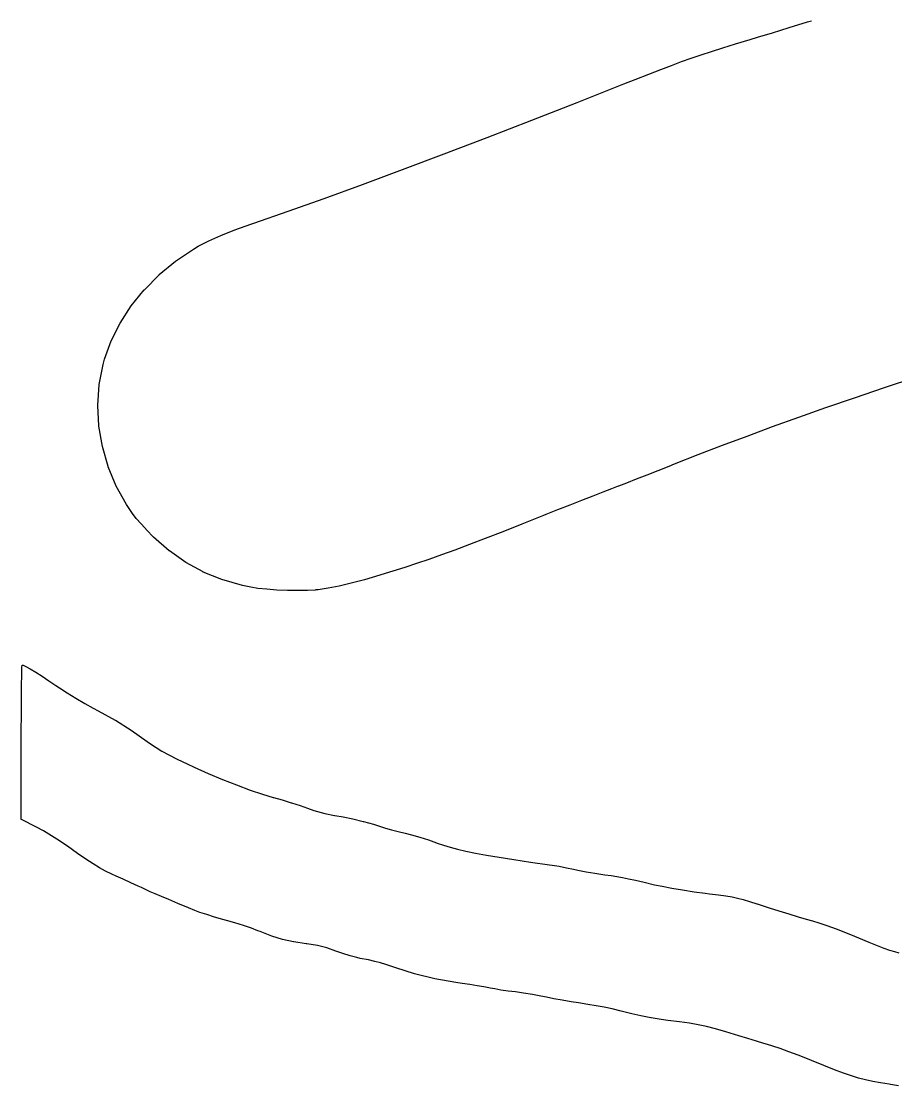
# Model space of a CAD drawing. Extents: x 42 to 258, y -102 to -28.
# Drawn here: x 59.92 to 68.5, y -100.76 to -90.32 of the extents above; entities that cross this region are included whole.
import ezdxf

# ---------------------------------------------------------------- set-up
doc = ezdxf.new("R2010")
doc.units = 0
doc.header["$MEASUREMENT"] = 0
doc.layers.add('BLACK', color=7, linetype='CONTINUOUS')

msp = doc.modelspace()

# ---------------------------------------------------------------- linework, layer by layer
at = {"layer": 'Black'}
for p, q in [((67.4503, -90.384), (67.631, -90.3281)), ((67.631, -90.3281), (67.6687, -90.3164)), ((67.631, -90.3281), (67.631, -90.3281)), ((67.0672, -90.5013), (67.1401, -90.4792)), ((67.1401, -90.4792), (67.2856, -90.4347)), ((67.1401, -90.4792), (67.1401, -90.4792)), ((67.2856, -90.4347), (67.4503, -90.384)), ((67.2856, -90.4347), (67.2856, -90.4347)), ((67.4503, -90.384), (67.4503, -90.384)), ((66.6876, -90.6185), (66.7988, -90.5835)), ((66.7988, -90.5835), (66.9239, -90.5449)), ((66.7988, -90.5835), (66.7988, -90.5835)), ((66.7988, -90.5835), (66.7988, -90.5835)), ((66.9239, -90.5449), (67.0672, -90.5013)), ((66.9239, -90.5449), (66.9239, -90.5449)), ((66.9239, -90.5449), (66.9239, -90.5449)), ((67.0672, -90.5013), (67.0672, -90.5013)), ((66.3945, -90.7179), (66.4896, -90.6843)), ((66.4896, -90.6843), (66.4897, -90.6843)), ((66.4897, -90.6843), (66.5859, -90.6517)), ((66.4897, -90.6843), (66.4897, -90.6843)), ((66.5859, -90.6517), (66.586, -90.6516)), ((66.5859, -90.6517), (66.5859, -90.6517)), ((66.586, -90.6516), (66.6875, -90.6185)), ((66.6875, -90.6185), (66.6875, -90.6185)), ((66.6875, -90.6185), (66.6876, -90.6185)), ((66.0725, -90.8402), (66.1901, -90.7944)), ((66.1901, -90.7944), (66.1902, -90.7944)), ((66.1902, -90.7944), (66.296, -90.7542)), ((66.1902, -90.7944), (66.1902, -90.7944)), ((66.296, -90.7542), (66.2961, -90.7542)), ((66.2961, -90.7542), (66.3944, -90.718)), ((66.2961, -90.7542), (66.2961, -90.7542)), ((66.3944, -90.718), (66.3945, -90.718)), ((66.3945, -90.718), (66.3945, -90.7179)), ((65.8286, -90.937), (65.9387, -90.8931)), ((65.9387, -90.8931), (66.0725, -90.8403)), ((65.9387, -90.8931), (65.9387, -90.8931)), ((65.9387, -90.8931), (65.9387, -90.8931)), ((66.0725, -90.8403), (66.0725, -90.8402)), ((66.0725, -90.8402), (66.0725, -90.8402)), ((65.3722, -91.1181), (65.8286, -90.937)), ((65.8286, -90.937), (65.8286, -90.937)), ((64.9253, -91.2933), (65.3722, -91.1181)), ((65.3722, -91.1181), (65.3722, -91.1181)), ((64.4895, -91.462), (64.9253, -91.2933)), ((64.9253, -91.2933), (64.9253, -91.2933)), ((64.0665, -91.6234), (64.4895, -91.462)), ((64.4895, -91.462), (64.4895, -91.462)), ((63.658, -91.7771), (64.0665, -91.6234)), ((64.0665, -91.6234), (64.0665, -91.6234)), ((63.2656, -91.9223), (63.658, -91.7771)), ((62.891, -92.0585), (63.2656, -91.9223)), ((62.5358, -92.185), (62.891, -92.0585)), ((62.2017, -92.3012), (62.5358, -92.185)), ((62.5358, -92.185), (62.5358, -92.185)), ((62.0128, -92.3682), (62.1712, -92.3117)), ((62.1712, -92.3116), (62.2017, -92.3012)), ((62.1712, -92.3117), (62.1712, -92.3116)), ((62.1712, -92.3116), (62.1712, -92.3116)), ((62.2017, -92.3012), (62.2017, -92.3012)), ((61.7579, -92.4749), (61.8759, -92.4222)), ((61.8759, -92.4222), (61.876, -92.4222)), ((61.876, -92.4222), (61.8761, -92.4221)), ((61.8761, -92.4221), (62.0126, -92.3682)), ((62.0126, -92.3682), (62.0127, -92.3682)), ((62.0127, -92.3682), (62.0128, -92.3682)), ((61.4332, -92.6727), (61.6072, -92.5554)), ((61.6072, -92.5554), (61.6074, -92.5554)), ((61.6074, -92.5554), (61.6075, -92.5552)), ((61.6075, -92.5552), (61.6547, -92.528)), ((61.6547, -92.528), (61.6548, -92.5279)), ((61.6548, -92.5279), (61.6549, -92.5278)), ((61.6549, -92.5278), (61.7576, -92.475)), ((61.7576, -92.475), (61.7577, -92.475)), ((61.7577, -92.475), (61.7579, -92.4749)), ((61.2723, -92.8065), (61.4328, -92.673)), ((61.4328, -92.673), (61.433, -92.6729)), ((61.433, -92.6729), (61.4332, -92.6727)), ((61.1267, -92.9542), (61.2719, -92.8068)), ((61.2719, -92.8068), (61.2721, -92.8067)), ((61.2721, -92.8067), (61.2723, -92.8065)), ((60.9984, -93.1133), (61.1263, -92.9545)), ((61.1263, -92.9545), (61.1265, -92.9544)), ((61.1265, -92.9544), (61.1267, -92.9542)), ((60.8893, -93.2814), (60.9981, -93.1137)), ((60.9981, -93.1137), (60.9983, -93.1135)), ((60.9983, -93.1135), (60.9984, -93.1133)), ((60.8012, -93.4561), (60.889, -93.2818)), ((60.889, -93.2818), (60.8891, -93.2816)), ((60.8891, -93.2816), (60.8893, -93.2814)), ((60.7361, -93.635), (60.801, -93.4566)), ((60.801, -93.4566), (60.8011, -93.4563)), ((60.8011, -93.4563), (60.8012, -93.4561)), ((60.6847, -93.8851), (60.7219, -93.687)), ((60.7219, -93.687), (60.722, -93.6868)), ((60.722, -93.6866), (60.736, -93.6353)), ((60.722, -93.6868), (60.722, -93.6866)), ((60.736, -93.6353), (60.7361, -93.6352)), ((60.7361, -93.6352), (60.7361, -93.635)), ((68.6883, -93.8144), (68.3806, -93.9169)), ((60.6715, -94.0873), (60.6846, -93.8857)), ((60.6846, -93.8854), (60.6847, -93.8851)), ((60.6846, -93.8857), (60.6846, -93.8854)), ((68.3806, -93.9169), (68.0877, -94.0161)), ((68.3806, -93.9169), (68.3806, -93.9169)), ((68.0877, -94.0161), (67.808, -94.1128)), ((68.0877, -94.0161), (68.0877, -94.0161)), ((60.6715, -94.0876), (60.6715, -94.0873)), ((60.6715, -94.0879), (60.6715, -94.0876)), ((60.682, -94.2904), (60.6715, -94.0879)), ((67.808, -94.1128), (67.5402, -94.2072)), ((67.808, -94.1128), (67.808, -94.1128)), ((67.5402, -94.2072), (67.2825, -94.3)), ((67.5402, -94.2072), (67.5402, -94.2072)), ((60.682, -94.2907), (60.682, -94.2904)), ((60.682, -94.291), (60.682, -94.2907)), ((60.7156, -94.4919), (60.682, -94.291)), ((67.2825, -94.3), (67.0334, -94.3918)), ((67.0334, -94.3918), (66.7915, -94.483)), ((60.7157, -94.4922), (60.7156, -94.4919)), ((60.7158, -94.4925), (60.7157, -94.4922)), ((60.772, -94.6891), (60.7158, -94.4925)), ((66.7915, -94.483), (66.5551, -94.5741)), ((66.5551, -94.5741), (66.3227, -94.6657)), ((66.5551, -94.5741), (66.5551, -94.5741)), ((60.7721, -94.6894), (60.772, -94.6891)), ((60.7722, -94.6897), (60.7721, -94.6894)), ((60.8505, -94.8795), (60.7722, -94.6897)), ((66.1638, -94.7286), (66.0549, -94.7714)), ((66.2693, -94.687), (66.1638, -94.7286)), ((66.1638, -94.7286), (66.1638, -94.7286)), ((66.1638, -94.7286), (66.1638, -94.7286)), ((66.3227, -94.6657), (66.2693, -94.687)), ((66.2693, -94.687), (66.2693, -94.687)), ((66.2693, -94.687), (66.2693, -94.687)), ((66.3227, -94.6657), (66.3227, -94.6657)), ((65.8538, -94.8495), (65.7751, -94.8796)), ((65.9493, -94.8125), (65.8538, -94.8495)), ((65.8538, -94.8495), (65.8538, -94.8495)), ((65.8538, -94.8495), (65.8538, -94.8495)), ((66.0549, -94.7714), (65.9493, -94.8125)), ((65.9493, -94.8125), (65.9493, -94.8125)), ((65.9493, -94.8125), (65.9493, -94.8125)), ((66.0549, -94.7714), (66.0549, -94.7714)), ((66.0549, -94.7714), (66.0549, -94.7714)), ((60.8507, -94.8798), (60.8505, -94.8795)), ((60.8508, -94.88), (60.8507, -94.8798)), ((60.9507, -95.0605), (60.8508, -94.88)), ((65.6233, -94.9382), (65.5239, -94.9771)), ((65.7078, -94.9054), (65.6233, -94.9382)), ((65.6233, -94.9382), (65.6233, -94.9382)), ((65.7732, -94.8803), (65.7078, -94.9054)), ((65.7078, -94.9054), (65.7078, -94.9054)), ((65.7751, -94.8796), (65.7732, -94.8803)), ((65.7732, -94.8803), (65.7732, -94.8803)), ((65.7751, -94.8796), (65.7751, -94.8796)), ((65.7751, -94.8796), (65.7751, -94.8796)), ((60.9508, -95.0606), (60.9507, -95.0605)), ((60.9509, -95.0608), (60.9508, -95.0606)), ((61.0101, -95.1485), (60.9509, -95.0608)), ((65.2979, -95.0663), (65.1797, -95.1132)), ((65.414, -95.0203), (65.2979, -95.0663)), ((65.2979, -95.0663), (65.2979, -95.0663)), ((65.5239, -94.9771), (65.414, -95.0203)), ((65.414, -95.0203), (65.414, -95.0203)), ((65.5239, -94.9771), (65.5239, -94.9771)), ((61.0102, -95.1487), (61.0101, -95.1485)), ((61.0103, -95.1488), (61.0102, -95.1487)), ((61.0474, -95.1961), (61.0103, -95.1488)), ((65.0397, -95.1691), (64.8301, -95.2526)), ((65.064, -95.1594), (65.0397, -95.1691)), ((65.0397, -95.1691), (65.0397, -95.1691)), ((65.0397, -95.1691), (65.0397, -95.1691)), ((65.1797, -95.1132), (65.064, -95.1594)), ((65.064, -95.1594), (65.064, -95.1594)), ((65.1797, -95.1132), (65.1797, -95.1132)), ((61.0475, -95.1962), (61.0474, -95.1961)), ((61.0476, -95.1963), (61.0475, -95.1962)), ((61.0973, -95.2539), (61.0476, -95.1963)), ((61.0974, -95.2539), (61.0973, -95.2539)), ((61.0974, -95.254), (61.0974, -95.2539)), ((61.1537, -95.3149), (61.0974, -95.254)), ((64.8301, -95.2526), (64.641, -95.3273)), ((64.8301, -95.2526), (64.8301, -95.2526)), ((64.8301, -95.2526), (64.8301, -95.2526)), ((61.1537, -95.315), (61.1537, -95.3149)), ((61.1538, -95.3151), (61.1537, -95.315)), ((61.2103, -95.3725), (61.1538, -95.3151)), ((61.2104, -95.3725), (61.2103, -95.3725)), ((61.2104, -95.3726), (61.2104, -95.3725)), ((61.2175, -95.3795), (61.2104, -95.3726)), ((61.2176, -95.3796), (61.2175, -95.3795)), ((61.2177, -95.3797), (61.2176, -95.3796)), ((61.3718, -95.5149), (61.2177, -95.3797)), ((64.641, -95.3273), (64.4699, -95.3939)), ((64.641, -95.3273), (64.641, -95.3273)), ((64.641, -95.3273), (64.641, -95.3273)), ((64.3143, -95.4535), (64.1717, -95.507)), ((64.4699, -95.3939), (64.3143, -95.4535)), ((64.3143, -95.4535), (64.3143, -95.4535)), ((64.3143, -95.4535), (64.3143, -95.4535)), ((64.4699, -95.3939), (64.4699, -95.3939)), ((64.4699, -95.3939), (64.4699, -95.3939)), ((61.3721, -95.5151), (61.3718, -95.5149)), ((61.3722, -95.5153), (61.3721, -95.5151)), ((61.5329, -95.6286), (61.3722, -95.5153)), ((63.915, -95.5993), (63.7961, -95.6399)), ((63.9151, -95.5993), (63.915, -95.5993)), ((63.915, -95.5993), (63.915, -95.5993)), ((64.0394, -95.5553), (63.9151, -95.5993)), ((64.1716, -95.507), (64.0394, -95.5553)), ((64.0394, -95.5553), (64.0394, -95.5553)), ((64.0394, -95.5553), (64.0394, -95.5553)), ((64.1717, -95.507), (64.1716, -95.507)), ((64.1716, -95.507), (64.1716, -95.507)), ((61.5331, -95.6287), (61.5329, -95.6286)), ((61.5333, -95.6289), (61.5331, -95.6287)), ((61.7037, -95.7218), (61.5333, -95.6289)), ((63.6798, -95.6782), (63.564, -95.7149)), ((63.6799, -95.6781), (63.6798, -95.6781)), ((63.6798, -95.6781), (63.6798, -95.6782)), ((63.796, -95.6399), (63.6799, -95.6781)), ((63.7961, -95.6399), (63.796, -95.6399)), ((63.796, -95.6399), (63.796, -95.6399)), ((61.704, -95.7219), (61.7037, -95.7218)), ((61.7042, -95.7221), (61.704, -95.7219)), ((61.8876, -95.7965), (61.7042, -95.7221)), ((61.8879, -95.7965), (61.8876, -95.7965)), ((61.8881, -95.7966), (61.8879, -95.7965)), ((62.0877, -95.8541), (61.8881, -95.7966)), ((63.2853, -95.7978), (63.1538, -95.8329)), ((63.2854, -95.7978), (63.2853, -95.7978)), ((63.4359, -95.754), (63.2854, -95.7978)), ((63.2854, -95.7978), (63.2854, -95.7978)), ((63.4458, -95.751), (63.4359, -95.754)), ((63.4359, -95.754), (63.4359, -95.754)), ((63.4359, -95.754), (63.4359, -95.754)), ((63.5639, -95.7149), (63.4458, -95.751)), ((63.4458, -95.751), (63.4458, -95.751)), ((63.4458, -95.751), (63.4458, -95.751)), ((63.564, -95.7149), (63.5639, -95.7149)), ((63.5639, -95.7149), (63.5639, -95.7149)), ((62.0879, -95.8541), (62.0877, -95.8541)), ((62.0881, -95.8541), (62.0879, -95.8541)), ((62.1702, -95.8721), (62.0881, -95.8541)), ((62.1703, -95.8721), (62.1702, -95.8721)), ((62.1705, -95.8722), (62.1703, -95.8721)), ((62.2397, -95.883), (62.1705, -95.8722)), ((62.2399, -95.883), (62.2397, -95.883)), ((62.24, -95.883), (62.2399, -95.883)), ((62.3278, -95.8919), (62.24, -95.883)), ((62.3279, -95.8919), (62.3278, -95.8919)), ((62.3278, -95.8919), (62.3278, -95.8919)), ((62.4274, -95.8986), (62.3279, -95.8919)), ((62.4275, -95.8986), (62.4274, -95.8985)), ((62.4274, -95.8985), (62.4274, -95.8986)), ((62.5318, -95.9028), (62.4275, -95.8986)), ((62.5319, -95.9028), (62.5318, -95.9028)), ((62.5318, -95.9028), (62.5318, -95.9028)), ((62.6342, -95.9044), (62.5319, -95.9028)), ((62.6343, -95.9044), (62.6342, -95.9044)), ((62.7278, -95.9031), (62.6343, -95.9044)), ((62.6343, -95.9044), (62.6343, -95.9044)), ((62.7279, -95.903), (62.7278, -95.9031)), ((62.728, -95.9031), (62.7279, -95.903)), ((62.8058, -95.8986), (62.728, -95.9031)), ((62.806, -95.8985), (62.8058, -95.8986)), ((62.8061, -95.8985), (62.806, -95.8985)), ((62.8297, -95.896), (62.8061, -95.8985)), ((62.8298, -95.896), (62.8297, -95.896)), ((62.8299, -95.896), (62.8298, -95.896)), ((62.93, -95.881), (62.8299, -95.896)), ((62.9301, -95.881), (62.93, -95.881)), ((62.9303, -95.881), (62.9301, -95.881)), ((63.0366, -95.8603), (62.9303, -95.881)), ((63.0367, -95.8603), (63.0366, -95.8603)), ((63.0368, -95.8603), (63.0367, -95.8603)), ((63.1536, -95.8329), (63.0368, -95.8603)), ((63.1537, -95.8329), (63.1536, -95.8329)), ((63.1538, -95.8329), (63.1537, -95.8329)), ((59.9269, -96.6524), (59.9285, -96.64)), ((59.9285, -96.64), (59.9286, -96.6395)), ((59.9286, -96.6395), (59.9287, -96.639)), ((59.9287, -96.639), (59.9289, -96.6387)), ((59.9289, -96.6387), (59.929, -96.6384)), ((59.929, -96.6384), (59.9293, -96.638)), ((59.9293, -96.638), (59.9295, -96.6375)), ((59.9295, -96.6375), (59.9298, -96.6373)), ((59.9298, -96.6373), (59.93, -96.637)), ((59.93, -96.637), (59.9305, -96.6367)), ((59.9305, -96.6367), (59.9309, -96.6364)), ((59.9309, -96.6364), (59.9312, -96.6362)), ((59.9312, -96.6362), (59.9315, -96.636)), ((59.9315, -96.636), (59.932, -96.6359)), ((59.932, -96.6359), (59.9325, -96.6357)), ((59.9325, -96.6357), (59.9328, -96.6357)), ((59.9328, -96.6357), (59.9332, -96.6357)), ((59.9332, -96.6357), (59.9337, -96.6357)), ((59.9337, -96.6357), (59.9342, -96.6357)), ((59.9342, -96.6357), (59.9384, -96.6364)), ((59.9384, -96.6364), (59.939, -96.6366)), ((59.939, -96.6366), (59.9396, -96.6367)), ((59.9396, -96.6367), (59.9656, -96.6478)), ((59.923, -96.8202), (59.9241, -96.7449)), ((59.9241, -96.7449), (59.9255, -96.6884)), ((59.9241, -96.7449), (59.9241, -96.7449)), ((59.9241, -96.7449), (59.9241, -96.7449)), ((59.9255, -96.6883), (59.9269, -96.6528)), ((59.9255, -96.6884), (59.9255, -96.6883)), ((59.9255, -96.6883), (59.9255, -96.6883)), ((59.9269, -96.6526), (59.9269, -96.6524)), ((59.9269, -96.6528), (59.9269, -96.6526)), ((59.9656, -96.6478), (59.9658, -96.6479)), ((59.9658, -96.6479), (59.966, -96.648)), ((59.966, -96.648), (60.0078, -96.6709)), ((60.0078, -96.6709), (60.0079, -96.6709)), ((60.0079, -96.6709), (60.008, -96.671)), ((60.008, -96.671), (60.0619, -96.7033)), ((60.0619, -96.7033), (60.0619, -96.7034)), ((60.0619, -96.7034), (60.062, -96.7034)), ((60.062, -96.7034), (60.1243, -96.743)), ((60.1243, -96.743), (60.1243, -96.743)), ((60.1243, -96.743), (60.1244, -96.743)), ((60.1244, -96.743), (60.1913, -96.7876)), ((59.9219, -96.9121), (59.923, -96.8202)), ((59.923, -96.8202), (59.923, -96.8202)), ((59.923, -96.8202), (59.923, -96.8202)), ((60.1913, -96.7876), (60.1913, -96.7876)), ((60.1913, -96.7876), (60.1914, -96.7876)), ((60.1914, -96.7876), (60.2593, -96.8348)), ((60.2593, -96.8348), (60.2593, -96.8348)), ((60.2593, -96.8348), (60.2941, -96.8588)), ((59.9211, -97.0183), (59.9219, -96.9121)), ((59.9219, -96.9121), (59.9219, -96.9121)), ((59.9219, -96.9121), (59.9219, -96.9121)), ((60.2941, -96.8588), (60.3701, -96.9079)), ((60.3701, -96.9079), (60.4562, -96.9604)), ((59.9205, -97.1366), (59.9211, -97.0183)), ((59.9211, -97.0183), (59.9211, -97.0183)), ((59.9211, -97.0183), (59.9211, -97.0183)), ((60.4562, -96.9604), (60.5444, -97.0114)), ((60.5444, -97.0114), (60.6264, -97.056)), ((60.6264, -97.056), (60.6752, -97.0818)), ((59.9201, -97.2649), (59.9205, -97.1367)), ((59.9205, -97.1367), (59.9205, -97.1366)), ((59.9205, -97.1367), (59.9205, -97.1367)), ((60.6752, -97.0818), (60.6752, -97.0818)), ((60.6752, -97.0818), (60.6753, -97.0818)), ((60.6753, -97.0818), (60.8421, -97.1758)), ((59.92, -97.3931), (59.9201, -97.2649)), ((59.9201, -97.2649), (59.9201, -97.2649)), ((59.9201, -97.2649), (59.9201, -97.2649)), ((60.8421, -97.1758), (60.8422, -97.1759)), ((60.8422, -97.1759), (60.8423, -97.1759)), ((60.8423, -97.1759), (60.9978, -97.274)), ((60.9978, -97.274), (60.9979, -97.2741)), ((60.9979, -97.2741), (60.998, -97.2741)), ((60.998, -97.2741), (61.153, -97.383)), ((59.9201, -98.1456), (59.92, -97.3931)), ((59.92, -97.3931), (59.92, -97.3931)), ((59.92, -97.3931), (59.92, -97.3931)), ((61.153, -97.383), (61.153, -97.383)), ((61.153, -97.383), (61.153, -97.383)), ((61.153, -97.383), (61.1863, -97.4069)), ((61.1863, -97.4069), (61.2411, -97.4437)), ((61.2411, -97.4437), (61.2995, -97.479)), ((61.2995, -97.479), (61.3666, -97.5156)), ((61.3666, -97.5156), (61.4472, -97.5565)), ((61.4472, -97.5565), (61.5464, -97.6043)), ((61.5464, -97.6043), (61.6158, -97.6366)), ((61.6158, -97.6366), (61.7522, -97.697)), ((61.7522, -97.697), (61.8926, -97.7557)), ((61.8926, -97.7557), (62.0317, -97.8105)), ((62.0317, -97.8105), (62.1644, -97.8596)), ((62.1644, -97.8596), (62.2851, -97.9007)), ((62.2851, -97.9007), (62.3888, -97.9319)), ((62.3888, -97.9319), (62.3946, -97.9334)), ((62.3946, -97.9334), (62.3946, -97.9335)), ((62.3946, -97.9335), (62.3947, -97.9335)), ((62.3947, -97.9335), (62.478, -97.9574)), ((62.478, -97.9574), (62.478, -97.9575)), ((62.478, -97.9575), (62.478, -97.9575)), ((62.478, -97.9575), (62.5681, -97.9851)), ((62.5681, -97.9851), (62.5682, -97.9851)), ((62.5682, -97.9851), (62.5682, -97.9851)), ((62.5682, -97.9851), (62.6546, -98.0131)), ((62.6546, -98.0131), (62.6546, -98.0131)), ((62.6546, -98.0131), (62.6547, -98.0131)), ((62.6547, -98.0131), (62.7269, -98.0381)), ((62.7269, -98.0381), (62.7269, -98.0381)), ((62.7269, -98.0381), (62.7897, -98.0596)), ((62.7897, -98.0596), (62.8979, -98.0901)), ((62.8979, -98.0901), (62.9928, -98.108)), ((59.9201, -98.1457), (59.9201, -98.1456)), ((59.9201, -98.1459), (59.9201, -98.1457)), ((59.9202, -98.1466), (59.9201, -98.1459)), ((59.9204, -98.1473), (59.9202, -98.1466)), ((59.9204, -98.1474), (59.9204, -98.1473)), ((59.9205, -98.1476), (59.9204, -98.1474)), ((59.9209, -98.1482), (59.9205, -98.1476)), ((59.9212, -98.1488), (59.9209, -98.1482)), ((59.9213, -98.1489), (59.9212, -98.1488)), ((59.9214, -98.149), (59.9213, -98.1489)), ((59.922, -98.1495), (59.9214, -98.149)), ((59.9226, -98.1499), (59.922, -98.1495)), ((59.9227, -98.15), (59.9226, -98.1499)), ((59.9228, -98.1501), (59.9227, -98.15)), ((60.0695, -98.2243), (59.9228, -98.1501)), ((62.9928, -98.108), (62.9952, -98.1084)), ((62.9952, -98.1084), (62.9953, -98.1084)), ((62.9953, -98.1084), (62.9954, -98.1084)), ((62.9954, -98.1084), (63.0762, -98.1218)), ((63.0762, -98.1218), (63.0763, -98.1218)), ((63.0763, -98.1218), (63.0764, -98.1218)), ((63.0764, -98.1218), (63.1721, -98.142)), ((63.1721, -98.142), (63.1722, -98.1421)), ((63.1722, -98.1421), (63.1723, -98.1421)), ((63.1723, -98.1421), (63.2742, -98.1671)), ((63.2742, -98.1671), (63.2743, -98.1671)), ((63.2743, -98.1671), (63.2743, -98.1671)), ((63.2743, -98.1671), (63.374, -98.1948)), ((63.374, -98.1948), (63.3741, -98.1948)), ((63.3741, -98.1948), (63.3741, -98.1948)), ((63.3741, -98.1948), (63.4629, -98.2231)), ((60.1368, -98.2609), (60.0695, -98.2243)), ((60.215, -98.3073), (60.1368, -98.2609)), ((60.2948, -98.3578), (60.215, -98.3073)), ((63.4629, -98.2231), (63.4629, -98.2231)), ((63.4629, -98.2231), (63.4932, -98.2327)), ((63.4932, -98.2327), (63.5499, -98.2487)), ((63.5499, -98.2487), (63.6161, -98.2658)), ((63.6161, -98.2658), (63.683, -98.2816)), ((63.683, -98.2816), (63.683, -98.2816)), ((63.683, -98.2816), (63.683, -98.2816)), ((63.683, -98.2816), (63.746, -98.2975)), ((63.746, -98.2975), (63.746, -98.2975)), ((63.746, -98.2975), (63.7461, -98.2975)), ((63.7461, -98.2975), (63.829, -98.3216)), ((60.3669, -98.4068), (60.2948, -98.3578)), ((60.3736, -98.4115), (60.3669, -98.4068)), ((60.4715, -98.481), (60.3736, -98.4115)), ((60.3736, -98.4115), (60.3736, -98.4115)), ((60.3736, -98.4115), (60.3736, -98.4115)), ((63.829, -98.3216), (63.8291, -98.3216)), ((63.8291, -98.3216), (63.8291, -98.3216)), ((63.8291, -98.3216), (63.9146, -98.3492)), ((63.9146, -98.3492), (63.9147, -98.3492)), ((63.9147, -98.3492), (63.9148, -98.3492)), ((63.9148, -98.3492), (63.992, -98.3768)), ((63.992, -98.3768), (63.992, -98.3768)), ((63.992, -98.3768), (63.992, -98.3769)), ((63.992, -98.3769), (63.9983, -98.3792)), ((63.9983, -98.3792), (64.0591, -98.4008)), ((64.0591, -98.4008), (64.1248, -98.4211)), ((60.4716, -98.481), (60.4715, -98.481)), ((60.4716, -98.4811), (60.4716, -98.481)), ((60.5537, -98.5375), (60.4716, -98.4811)), ((64.1248, -98.4211), (64.1978, -98.4406)), ((64.1978, -98.4406), (64.2803, -98.4598)), ((64.2803, -98.4598), (64.3745, -98.479)), ((64.3745, -98.479), (64.4828, -98.4988)), ((64.4828, -98.4988), (64.6073, -98.5196)), ((64.6073, -98.5196), (64.7503, -98.5417)), ((60.5538, -98.5376), (60.5537, -98.5375)), ((60.5537, -98.5375), (60.5537, -98.5375)), ((60.6241, -98.5835), (60.5538, -98.5376)), ((60.6242, -98.5836), (60.6241, -98.5835)), ((60.6243, -98.5836), (60.6242, -98.5836)), ((60.6871, -98.6216), (60.6243, -98.5836)), ((60.6872, -98.6217), (60.6871, -98.6216)), ((60.6873, -98.6217), (60.6872, -98.6217)), ((60.7468, -98.6543), (60.6873, -98.6217)), ((64.7503, -98.5417), (64.7503, -98.5417)), ((64.7503, -98.5417), (64.9141, -98.5656)), ((64.9141, -98.5656), (65.1009, -98.5918)), ((65.1009, -98.5918), (65.1009, -98.5918)), ((65.1009, -98.5918), (65.1009, -98.5918)), ((65.1009, -98.5918), (65.1268, -98.5957)), ((65.1268, -98.5957), (65.1268, -98.5957)), ((65.1268, -98.5957), (65.1269, -98.5957)), ((65.1269, -98.5957), (65.1931, -98.6071)), ((65.1931, -98.6071), (65.1932, -98.6072)), ((65.1932, -98.6072), (65.1932, -98.6072)), ((65.1932, -98.6072), (65.2668, -98.6214)), ((65.2668, -98.6214), (65.2669, -98.6214)), ((65.2669, -98.6214), (65.2669, -98.6214)), ((65.2669, -98.6214), (65.3362, -98.6361)), ((60.7469, -98.6543), (60.7468, -98.6543)), ((60.747, -98.6544), (60.7469, -98.6543)), ((60.8072, -98.6842), (60.747, -98.6544)), ((60.8073, -98.6842), (60.8072, -98.6842)), ((60.8074, -98.6842), (60.8073, -98.6842)), ((60.8494, -98.7035), (60.8074, -98.6842)), ((60.9188, -98.7347), (60.8494, -98.7035)), ((60.8494, -98.7035), (60.8494, -98.7035)), ((60.8494, -98.7035), (60.8494, -98.7035)), ((65.3362, -98.6361), (65.3362, -98.6361)), ((65.3362, -98.6361), (65.3362, -98.6361)), ((65.3362, -98.6361), (65.3785, -98.6452)), ((65.3785, -98.6452), (65.4589, -98.6607)), ((65.4589, -98.6607), (65.5442, -98.6754)), ((65.5442, -98.6754), (65.6216, -98.687)), ((65.6216, -98.687), (65.644, -98.6901)), ((65.644, -98.6901), (65.644, -98.6901)), ((65.644, -98.6901), (65.644, -98.6901)), ((65.644, -98.6901), (65.7045, -98.6988)), ((65.7045, -98.6988), (65.7046, -98.6988)), ((65.7046, -98.6988), (65.7046, -98.6988)), ((65.7046, -98.6988), (65.7597, -98.7076)), ((65.7597, -98.7076), (65.7598, -98.7077)), ((65.7598, -98.7077), (65.7598, -98.7077)), ((65.7598, -98.7077), (65.8145, -98.7175)), ((65.8145, -98.7175), (65.8146, -98.7176)), ((65.8146, -98.7176), (65.8146, -98.7176)), ((65.8146, -98.7176), (65.874, -98.7295)), ((65.874, -98.7295), (65.874, -98.7295)), ((65.874, -98.7295), (65.8741, -98.7295)), ((65.8741, -98.7295), (65.9431, -98.7446)), ((60.9946, -98.7692), (60.9188, -98.7347)), ((61.0652, -98.8018), (60.9946, -98.7692)), ((60.9946, -98.7692), (60.9946, -98.7692)), ((61.0976, -98.817), (61.0652, -98.8018)), ((61.0652, -98.8018), (61.0652, -98.8018)), ((61.1393, -98.8364), (61.0976, -98.817)), ((61.0976, -98.817), (61.0976, -98.817)), ((61.0976, -98.817), (61.0976, -98.817)), ((65.9431, -98.7446), (65.9431, -98.7446)), ((65.9431, -98.7446), (65.9431, -98.7446)), ((65.9431, -98.7446), (66.0267, -98.7637)), ((66.0267, -98.7637), (66.0267, -98.7637)), ((66.0267, -98.7637), (66.0268, -98.7637)), ((66.0268, -98.7637), (66.1299, -98.7879)), ((66.1299, -98.7879), (66.2032, -98.8036)), ((66.2032, -98.8036), (66.2985, -98.8214)), ((66.2985, -98.8214), (66.4056, -98.8394)), ((61.1394, -98.8364), (61.1393, -98.8364)), ((61.1393, -98.8364), (61.1393, -98.8364)), ((61.1839, -98.8565), (61.1394, -98.8364)), ((61.2344, -98.8787), (61.1839, -98.8565)), ((61.1839, -98.8565), (61.1839, -98.8565)), ((61.1839, -98.8565), (61.1839, -98.8565)), ((61.2345, -98.8787), (61.2344, -98.8787)), ((61.2942, -98.9043), (61.2345, -98.8787)), ((61.2345, -98.8787), (61.2345, -98.8787)), ((61.3663, -98.9347), (61.2942, -98.9043)), ((61.2942, -98.9043), (61.2942, -98.9043)), ((61.2942, -98.9043), (61.2942, -98.9043)), ((61.454, -98.9712), (61.3663, -98.9347)), ((61.3663, -98.9347), (61.3663, -98.9347)), ((61.3663, -98.9347), (61.3663, -98.9347)), ((66.4056, -98.8394), (66.5178, -98.8564)), ((66.5178, -98.8564), (66.628, -98.8712)), ((66.628, -98.8712), (66.6691, -98.8764)), ((66.6691, -98.8764), (66.6691, -98.8764)), ((66.6691, -98.8764), (66.6691, -98.8764)), ((66.6691, -98.8764), (66.7577, -98.8878)), ((66.7577, -98.8878), (66.7577, -98.8878)), ((66.7577, -98.8878), (66.7578, -98.8878)), ((66.7578, -98.8878), (66.8293, -98.8979)), ((66.8293, -98.8979), (66.8293, -98.8979)), ((66.8293, -98.8979), (66.8294, -98.8979)), ((66.8294, -98.8979), (66.8896, -98.908)), ((66.8896, -98.908), (66.8897, -98.908)), ((66.8897, -98.908), (66.8898, -98.908)), ((66.8898, -98.908), (66.9446, -98.9195)), ((66.9446, -98.9195), (66.9447, -98.9195)), ((66.9447, -98.9195), (66.9448, -98.9195)), ((66.9448, -98.9195), (66.9999, -98.9335)), ((66.9999, -98.9335), (67, -98.9335)), ((67, -98.9335), (67.0001, -98.9335)), ((67.0001, -98.9335), (67.0614, -98.9514)), ((61.454, -98.9713), (61.454, -98.9712)), ((61.454, -98.9712), (61.454, -98.9712)), ((61.5604, -99.0153), (61.454, -98.9713)), ((61.6214, -99.0405), (61.5604, -99.0153)), ((61.5604, -99.0153), (61.5604, -99.0153)), ((61.5604, -99.0153), (61.5604, -99.0153)), ((61.6215, -99.0405), (61.6214, -99.0405)), ((61.6711, -99.0591), (61.6215, -99.0405)), ((61.6215, -99.0405), (61.6215, -99.0405)), ((67.0614, -98.9514), (67.0614, -98.9514)), ((67.0614, -98.9514), (67.0615, -98.9514)), ((67.0615, -98.9514), (67.1347, -98.9745)), ((67.1347, -98.9745), (67.1347, -98.9745)), ((67.1347, -98.9745), (67.1348, -98.9745)), ((67.1348, -98.9745), (67.2258, -99.004)), ((67.2258, -99.004), (67.2258, -99.004)), ((67.2258, -99.004), (67.2549, -99.0134)), ((67.2549, -99.0134), (67.2549, -99.0134)), ((67.2549, -99.0134), (67.3499, -99.0438)), ((67.3499, -99.0438), (67.3499, -99.0438)), ((67.3499, -99.0438), (67.4459, -99.0739)), ((61.6711, -99.0592), (61.6711, -99.0591)), ((61.6712, -99.0592), (61.6711, -99.0592)), ((61.7381, -99.0818), (61.6712, -99.0592)), ((61.7382, -99.0818), (61.7381, -99.0818)), ((61.8153, -99.106), (61.7382, -99.0818)), ((61.7382, -99.0818), (61.7382, -99.0818)), ((61.8154, -99.106), (61.8153, -99.106)), ((61.8153, -99.106), (61.8153, -99.106)), ((61.8953, -99.1295), (61.8154, -99.106)), ((61.8953, -99.1296), (61.8953, -99.1295)), ((61.8954, -99.1296), (61.8953, -99.1296)), ((61.9331, -99.1401), (61.8954, -99.1296)), ((62.014, -99.1633), (61.9331, -99.1401)), ((61.9331, -99.1401), (61.9331, -99.1401)), ((67.4459, -99.0739), (67.446, -99.0739)), ((67.446, -99.0739), (67.5369, -99.1018)), ((67.5369, -99.1018), (67.5369, -99.1018)), ((67.5369, -99.1018), (67.6163, -99.1256)), ((67.6163, -99.1256), (67.6163, -99.1256)), ((67.6163, -99.1256), (67.678, -99.1434)), ((67.678, -99.1434), (67.6781, -99.1434)), ((67.6781, -99.1434), (67.6781, -99.1434)), ((67.6781, -99.1434), (67.7397, -99.1621)), ((62.0977, -99.1893), (62.014, -99.1633)), ((62.176, -99.2154), (62.0977, -99.1893)), ((62.2412, -99.2391), (62.176, -99.2154)), ((62.2631, -99.2479), (62.2412, -99.2391)), ((62.2632, -99.248), (62.2631, -99.2479)), ((62.3755, -99.2914), (62.2632, -99.248)), ((62.2632, -99.248), (62.2632, -99.248)), ((67.7397, -99.1621), (67.7397, -99.1622)), ((67.7397, -99.1622), (67.7398, -99.1622)), ((67.7398, -99.1622), (67.8203, -99.1893)), ((67.8203, -99.1893), (67.8203, -99.1893)), ((67.8203, -99.1893), (67.8204, -99.1893)), ((67.8204, -99.1893), (67.9102, -99.2216)), ((67.9102, -99.2216), (67.9103, -99.2217)), ((67.9103, -99.2217), (67.9103, -99.2217)), ((67.9103, -99.2217), (68.0024, -99.2566)), ((62.3757, -99.2914), (62.3755, -99.2914)), ((62.3759, -99.2915), (62.3757, -99.2914)), ((62.4813, -99.324), (62.3759, -99.2915)), ((62.4815, -99.3241), (62.4813, -99.324)), ((62.4817, -99.3241), (62.4815, -99.3241)), ((62.5909, -99.3485), (62.4817, -99.3241)), ((62.591, -99.3485), (62.5909, -99.3485)), ((62.5912, -99.3486), (62.591, -99.3485)), ((62.7146, -99.3676), (62.5912, -99.3486)), ((68.0024, -99.2566), (68.0025, -99.2566)), ((68.0025, -99.2566), (68.0025, -99.2567)), ((68.0025, -99.2567), (68.0899, -99.2917)), ((68.0899, -99.2917), (68.0899, -99.2917)), ((68.0899, -99.2917), (68.0899, -99.2917)), ((68.0899, -99.2917), (68.1306, -99.3085)), ((68.1306, -99.3085), (68.1306, -99.3085)), ((68.1306, -99.3085), (68.2311, -99.3499)), ((68.2311, -99.3499), (68.2311, -99.3499)), ((68.2311, -99.3499), (68.3131, -99.383)), ((62.7147, -99.3676), (62.7146, -99.3676)), ((62.7148, -99.3676), (62.7147, -99.3676)), ((62.7199, -99.3683), (62.7148, -99.3676)), ((62.8232, -99.3849), (62.7199, -99.3683)), ((62.9168, -99.4086), (62.8232, -99.3849)), ((63.0043, -99.4387), (62.9168, -99.4086)), ((63.0723, -99.4625), (63.0043, -99.4387)), ((68.3131, -99.383), (68.38, -99.4089)), ((68.38, -99.4089), (68.4356, -99.4289)), ((68.4356, -99.4289), (68.4834, -99.4441)), ((68.4834, -99.4441), (68.527, -99.4557)), ((63.0724, -99.4625), (63.0723, -99.4625)), ((63.1446, -99.4849), (63.0724, -99.4625)), ((63.0724, -99.4625), (63.0724, -99.4625)), ((63.1447, -99.4849), (63.1446, -99.4849)), ((63.2105, -99.5026), (63.1447, -99.4849)), ((63.1447, -99.4849), (63.1447, -99.4849)), ((63.2106, -99.5026), (63.2105, -99.5026)), ((63.2108, -99.5027), (63.2106, -99.5026)), ((63.2445, -99.5101), (63.2108, -99.5027)), ((63.2446, -99.5101), (63.2445, -99.5101)), ((63.2445, -99.5101), (63.2445, -99.5101)), ((63.325, -99.5259), (63.2446, -99.5101)), ((63.3882, -99.5395), (63.325, -99.5259)), ((63.442, -99.5533), (63.3882, -99.5395)), ((63.4944, -99.5692), (63.442, -99.5533)), ((63.5533, -99.5894), (63.4944, -99.5692)), ((63.5935, -99.604), (63.5533, -99.5894)), ((63.5936, -99.604), (63.5935, -99.604)), ((63.5937, -99.604), (63.5936, -99.604)), ((63.7754, -99.6623), (63.5937, -99.604)), ((63.7755, -99.6623), (63.7754, -99.6623)), ((63.7757, -99.6624), (63.7755, -99.6623)), ((63.9741, -99.7111), (63.7757, -99.6624)), ((63.9743, -99.7111), (63.9741, -99.7111)), ((63.9744, -99.7112), (63.9743, -99.7111)), ((64.1823, -99.7486), (63.9744, -99.7112)), ((64.1824, -99.7486), (64.1823, -99.7486)), ((64.2423, -99.757), (64.1824, -99.7486)), ((64.1824, -99.7486), (64.1824, -99.7486)), ((64.3177, -99.7674), (64.2423, -99.757)), ((64.2423, -99.757), (64.2423, -99.757)), ((64.2423, -99.757), (64.2423, -99.757)), ((64.3914, -99.7786), (64.3177, -99.7674)), ((64.3177, -99.7674), (64.3177, -99.7674)), ((64.4562, -99.7893), (64.3914, -99.7786)), ((64.3914, -99.7786), (64.3914, -99.7786)), ((64.5053, -99.7986), (64.4562, -99.7893)), ((64.5183, -99.8015), (64.5053, -99.7986)), ((64.5184, -99.8015), (64.5183, -99.8015)), ((64.5625, -99.8104), (64.5184, -99.8015)), ((64.5184, -99.8015), (64.5184, -99.8015)), ((64.5626, -99.8104), (64.5625, -99.8104)), ((64.5627, -99.8104), (64.5626, -99.8104)), ((64.6239, -99.8206), (64.5627, -99.8104)), ((64.624, -99.8206), (64.6239, -99.8206)), ((64.6944, -99.8309), (64.624, -99.8206)), ((64.624, -99.8206), (64.624, -99.8206)), ((64.7658, -99.84), (64.6944, -99.8309)), ((64.6944, -99.8309), (64.6944, -99.8309)), ((64.6944, -99.8309), (64.6944, -99.8309)), ((64.7659, -99.84), (64.7658, -99.84)), ((64.7658, -99.84), (64.7658, -99.84)), ((64.7662, -99.84), (64.7659, -99.84)), ((64.8459, -99.8507), (64.7662, -99.84)), ((64.9326, -99.8645), (64.8459, -99.8507)), ((65.015, -99.8795), (64.9326, -99.8645)), ((65.0717, -99.8914), (65.015, -99.8795)), ((65.1408, -99.906), (65.0717, -99.8914)), ((65.1409, -99.906), (65.1408, -99.906)), ((65.2243, -99.9217), (65.1409, -99.906)), ((65.1409, -99.906), (65.1409, -99.906)), ((65.2244, -99.9217), (65.2243, -99.9217)), ((65.2243, -99.9217), (65.2243, -99.9217)), ((65.311, -99.9365), (65.2244, -99.9217)), ((65.3111, -99.9365), (65.311, -99.9365)), ((65.3834, -99.9475), (65.3111, -99.9365)), ((65.3111, -99.9365), (65.3111, -99.9365)), ((65.4768, -99.9611), (65.3834, -99.9475)), ((65.3834, -99.9475), (65.3834, -99.9475)), ((65.3834, -99.9475), (65.3834, -99.9475)), ((65.5582, -99.9744), (65.4768, -99.9611)), ((65.6349, -99.989), (65.5582, -99.9744)), ((65.7144, -100.006), (65.6349, -99.989)), ((65.8039, -100.028), (65.7144, -100.006)), ((65.906, -100.054), (65.8039, -100.028)), ((65.9061, -100.054), (65.906, -100.054)), ((65.9062, -100.054), (65.9061, -100.054)), ((65.9943, -100.074), (65.9062, -100.054)), ((65.9944, -100.074), (65.9943, -100.074)), ((66.0952, -100.094), (65.9944, -100.074)), ((65.9944, -100.074), (65.9944, -100.074)), ((66.0953, -100.094), (66.0952, -100.094)), ((66.0952, -100.094), (66.0952, -100.094)), ((66.1959, -100.11), (66.0953, -100.094)), ((66.196, -100.11), (66.1959, -100.11)), ((66.1961, -100.11), (66.196, -100.11)), ((66.2616, -100.118), (66.1961, -100.11)), ((66.2617, -100.118), (66.2616, -100.118)), ((66.2616, -100.118), (66.2616, -100.118)), ((66.3759, -100.132), (66.2617, -100.118)), ((66.4721, -100.146), (66.3759, -100.132)), ((66.558, -100.161), (66.4721, -100.146)), ((66.641, -100.179), (66.558, -100.161)), ((66.7287, -100.202), (66.641, -100.179)), ((66.8286, -100.232), (66.7287, -100.202)), ((66.8709, -100.245), (66.8286, -100.232)), ((66.9552, -100.27), (66.8709, -100.245)), ((66.8709, -100.245), (66.8709, -100.245)), ((66.9553, -100.27), (66.9552, -100.27)), ((66.9552, -100.27), (66.9552, -100.27)), ((67.0438, -100.297), (66.9553, -100.27)), ((67.1286, -100.322), (67.0438, -100.297)), ((67.0438, -100.297), (67.0438, -100.297)), ((67.0438, -100.297), (67.0438, -100.297)), ((67.2018, -100.344), (67.1286, -100.322)), ((67.1286, -100.322), (67.1286, -100.322)), ((67.1286, -100.322), (67.1286, -100.322)), ((67.2367, -100.354), (67.2018, -100.344)), ((67.2018, -100.344), (67.2018, -100.344)), ((67.2018, -100.344), (67.2018, -100.344)), ((67.291, -100.371), (67.2367, -100.354)), ((67.3632, -100.395), (67.291, -100.371)), ((67.4473, -100.426), (67.3632, -100.395)), ((67.538, -100.46), (67.4473, -100.426)), ((67.6294, -100.496), (67.538, -100.46)), ((67.668, -100.512), (67.6294, -100.496)), ((67.6294, -100.496), (67.6294, -100.496)), ((67.7906, -100.561), (67.668, -100.512)), ((67.668, -100.512), (67.668, -100.512)), ((67.7907, -100.561), (67.7906, -100.561)), ((67.7906, -100.561), (67.7906, -100.561)), ((67.8941, -100.602), (67.7907, -100.561)), ((67.8942, -100.602), (67.8941, -100.602)), ((67.8941, -100.602), (67.8941, -100.602)), ((67.9826, -100.636), (67.8942, -100.602)), ((67.9827, -100.636), (67.9826, -100.636)), ((68.0603, -100.662), (67.9827, -100.636)), ((67.9827, -100.636), (67.9827, -100.636)), ((68.0604, -100.662), (68.0603, -100.662)), ((68.1313, -100.684), (68.0604, -100.662)), ((68.0604, -100.662), (68.0604, -100.662)), ((68.1314, -100.684), (68.1313, -100.684)), ((68.1315, -100.684), (68.1314, -100.684)), ((68.1997, -100.702), (68.1315, -100.684)), ((68.1998, -100.702), (68.1997, -100.702)), ((68.1999, -100.702), (68.1998, -100.702)), ((68.2697, -100.717), (68.1999, -100.702)), ((68.2698, -100.717), (68.2697, -100.717)), ((68.2697, -100.717), (68.2697, -100.717)), ((68.3453, -100.731), (68.2698, -100.717)), ((68.3454, -100.731), (68.3453, -100.731)), ((68.3453, -100.731), (68.3453, -100.731)), ((68.4307, -100.745), (68.3454, -100.731)), ((68.4438, -100.747), (68.4307, -100.745)), ((68.4307, -100.745), (68.4307, -100.745)), ((68.4307, -100.745), (68.4307, -100.745)), ((68.5216, -100.759), (68.4438, -100.747)), ((68.4438, -100.747), (68.4438, -100.747))]:
    msp.add_line(p, q, dxfattribs=at)

doc.saveas('drawing.dxf')
